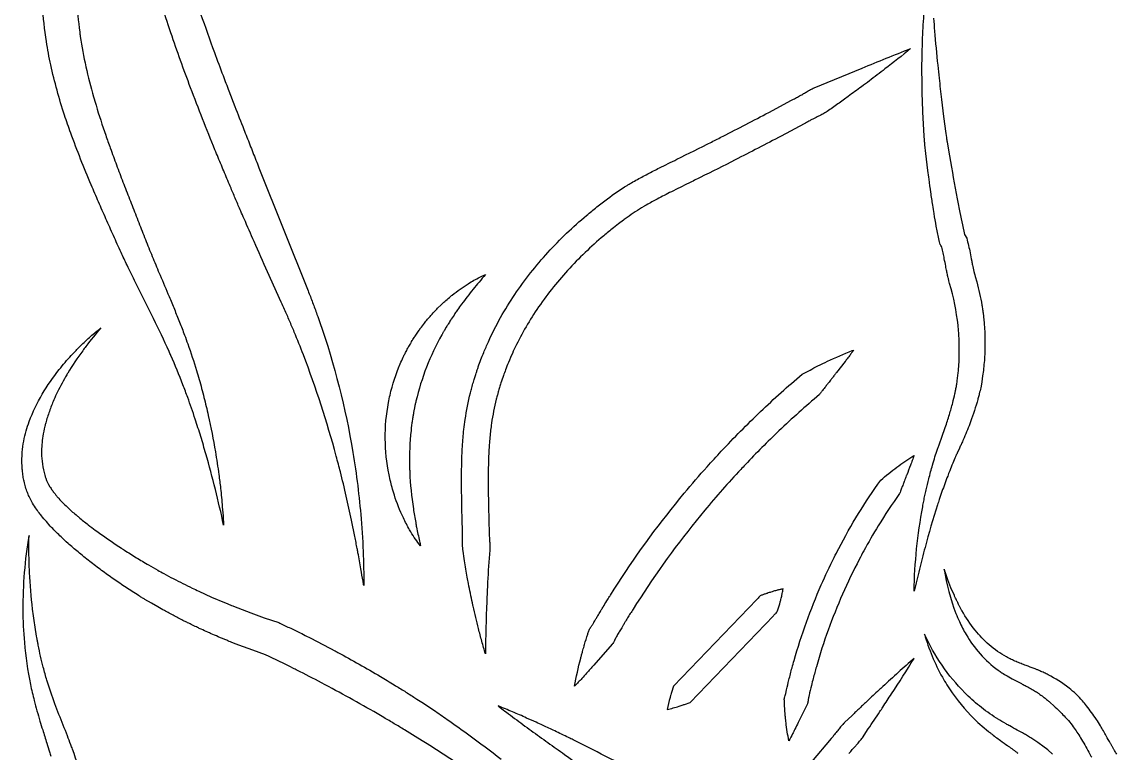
# Model space of a CAD drawing. Header units: millimetres. Extents: x 4236 to 5436, y 1579 to 2339.
# Drawn here: x 4726.1 to 4804.2, y 1907.4 to 1959.5 of the extents above; entities that cross this region are included whole.
import ezdxf

# ---------------------------------------------------------------- set-up
doc = ezdxf.new("R2010")
doc.units = ezdxf.units.MM
doc.layers.add('Default', color=70, linetype='Continuous')

msp = doc.modelspace()

# ---------------------------------------------------------------- linework, layer by layer
at = {"layer": 'Default'}
for points in [[(4730.001, 1963.505, 0.042275), (4730.209, 1958.822, 0.002992), (4730.251, 1958.512, 0.020012), (4730.646, 1956.352, 0.015052), (4731.194, 1954.208, 0.00337), (4731.373, 1953.597, 0.011201), (4732.065, 1951.467, 0.003136), (4732.388, 1950.556, 0.002587), (4732.835, 1949.343, 0.000865), (4733.063, 1948.735, 0.001084), (4733.295, 1948.128, 0.001217), (4733.766, 1946.914, 0.000293), (4734.004, 1946.306, 0.000593), (4734.477, 1945.088, 0.00179), (4734.954, 1943.88, 0.000776), (4735.444, 1942.68, 0.002577), (4735.946, 1941.48, -0.000749), (4736.585, 1939.973, -0.002691), (4736.963, 1939.06, -0.002571), (4737.333, 1938.14, -0.004212), (4737.691, 1937.211, -0.00378), (4737.92, 1936.587, -0.010237), (4738.544, 1934.693, -0.003885), (4738.734, 1934.056, -0.001948), (4738.908, 1933.416, -0.003023), (4739.077, 1932.775, -0.009106), (4739.382, 1931.487, -0.014294), (4739.89, 1928.896, -0.009115), (4740.136, 1927.267, -0.004517), (4740.259, 1926.288, -0.005593), (4740.386, 1924.979), (4740.439, 1924.324), (4740.479, 1923.668, 0.017301), (4739.215, 1928.743, 0.001046), (4739.032, 1929.368, 0.002148), (4738.844, 1929.991, 0.007428), (4738.446, 1931.229, 0.008629), (4737.917, 1932.761, 0.004146), (4737.578, 1933.67, 0.011123), (4736.717, 1935.757, 0.001793), (4736.586, 1936.052, 0.008631), (4735.477, 1938.39), (4734.31, 1940.729, -0.003966), (4733.586, 1942.209, -0.003251), (4733.164, 1943.107, -0.001114), (4732.889, 1943.709, -0.001256), (4732.35, 1944.907, -0.00029), (4732.082, 1945.506, -0.00208), (4731.554, 1946.709, -0.001471), (4731.034, 1947.92, -0.014624), (4729.568, 1951.623, -0.006195), (4729.13, 1952.89, -0.026093), (4728.145, 1956.475, -0.013803), (4727.829, 1958.15, -0.043493), (4727.513, 1963.257, -0.002726)], [(4738.838, 1960.126, 0.004397), (4739.822, 1957.367, 0.003446), (4740.44, 1955.72, 0.002738), (4740.855, 1954.622), (4741.276, 1953.525, 0.000759), (4741.919, 1951.882, 0.001264), (4742.136, 1951.335, 0.00075), (4742.566, 1950.239, 0.001581), (4743.002, 1949.144), (4746.506, 1940.378, -0.002303), (4746.829, 1939.536, -0.003806), (4747.142, 1938.69, -0.003429), (4747.342, 1938.124, -0.042075), (4749.705, 1928.848, -0.019617), (4750.291, 1924.117, -0.01354), (4750.447, 1921.446, -0.005722), (4750.477, 1919.963, -0.001981), (4750.481, 1919.37, -0.002748), (4750.427, 1919.662, -0.003139), (4750.277, 1920.538, 0.002892), (4750.176, 1921.12, 0.006008), (4750.063, 1921.701, -0.002054), (4750.009, 1921.992, 0.000723), (4749.928, 1922.427, 0.004294), (4749.844, 1922.861), (4749.607, 1924.017, 0.003751), (4749.224, 1925.741, 0.005033), (4748.811, 1927.454, 0.004069), (4748.514, 1928.589, 0.025509), (4746.168, 1935.809, 0.006667), (4745.519, 1937.43, 0.005023), (4745.181, 1938.234, 0.003467), (4744.83, 1939.033, 0.001389), (4744.591, 1939.562), (4743.617, 1941.718, -0.003232), (4742.654, 1943.881, -0.001504), (4741.941, 1945.509, -0.000305), (4741.706, 1946.052, -0.002899), (4741.353, 1946.868, -0.00134), (4741.006, 1947.686, -0.000317), (4740.776, 1948.233, -0.001577), (4740.318, 1949.326, -0.000751), (4739.863, 1950.422, -0.005803), (4738.12, 1954.845, -0.007757), (4736.714, 1958.772, -0.001275), (4736.524, 1959.337, -0.006434), (4735.271, 1963.309, -0.001107)], [(4791.136, 1959.813, 0.001562), (4791.207, 1958.895, 0.006114), (4791.436, 1956.452, 0.003739), (4791.532, 1955.538, 0.001568), (4791.708, 1954.016), (4791.859, 1952.799), (4792.013, 1951.59), (4792.053, 1951.292, 0.008522), (4792.076, 1951.145, -0.001358), (4792.102, 1950.999), (4792.204, 1950.4), (4792.415, 1949.192, 0.0054), (4792.975, 1946.189, 0.004349), (4793.349, 1944.393), (4793.503, 1944.126, -0.012136), (4793.636, 1943.6, -0.006955), (4793.746, 1943.086, -0.001185), (4793.862, 1942.494, 0.002546), (4793.92, 1942.21, 0.009234), (4794.023, 1941.753), (4794.067, 1941.581), (4794.089, 1941.5), (4794.117, 1941.402), (4794.228, 1941.006, -0.022839), (4794.585, 1939.354, -0.006358), (4794.635, 1939.041, -0.004427), (4794.679, 1938.726, -0.00181), (4794.706, 1938.516), (4794.747, 1938.095), (4794.777, 1937.672, -0.023851), (4794.798, 1935.981, -0.018375), (4794.708, 1934.824, -0.006615), (4794.642, 1934.302), (4794.613, 1934.094), (4794.578, 1933.882), (4794.525, 1933.564), (4794.502, 1933.457, -0.003456), (4794.454, 1933.245, -0.003707), (4794.403, 1933.038, -0.00469), (4794.365, 1932.885, -0.00236), (4794.324, 1932.733, -0.000535), (4794.296, 1932.631, -0.022472), (4793.78, 1931.042, -0.006491), (4793.553, 1930.464, -0.00498), (4793.315, 1929.896, -0.002407), (4793.152, 1929.522, -0.000937), (4793.048, 1929.289, -0.002252), (4792.984, 1929.151), (4792.815, 1928.789, 0.008701), (4792.763, 1928.679, 0.003456), (4792.734, 1928.613, 0.002357), (4792.696, 1928.524, 0.000691), (4792.659, 1928.435), (4792.508, 1928.08, 0.000647), (4792.289, 1927.533, 0.002234), (4792.146, 1927.167, 0.006047), (4791.939, 1926.614, 0.004067), (4791.739, 1926.057, 0.002816), (4791.547, 1925.496, 0.00114), (4791.422, 1925.121, 0.013217), (4790.529, 1922.068, 0.003089), (4790.131, 1920.517, 0.001333), (4789.746, 1918.956, -0.039965), (4790.362, 1924.978, -0.002862), (4790.439, 1925.377, -0.001421), (4790.522, 1925.775, -0.002703), (4790.608, 1926.173, -0.009035), (4790.799, 1926.965, -0.009347), (4791.066, 1927.95, -0.004841), (4791.242, 1928.538), (4791.371, 1928.933, -0.001119), (4791.42, 1929.082, -0.004474), (4791.461, 1929.205, -0.007896), (4791.506, 1929.325), (4791.779, 1930.074, 0.003788), (4791.974, 1930.629, 0.009863), (4792.272, 1931.554, 0.009195), (4792.508, 1932.386, 0.011046), (4792.662, 1933.036, 0.000646), (4792.692, 1933.176, 0.001769), (4792.711, 1933.269, 0.002919), (4792.738, 1933.409, 0.005008), (4792.765, 1933.548, 0.001813), (4792.781, 1933.639, 0.000504), (4792.804, 1933.774), (4792.82, 1933.863), (4792.832, 1933.956), (4792.855, 1934.14), (4792.877, 1934.324), (4792.896, 1934.513, 0.018995), (4792.973, 1935.744, 0.005077), (4792.977, 1936.028, 0.023729), (4792.923, 1937.538, 0.044907), (4792.396, 1940.511), (4792.288, 1940.884), (4792.261, 1940.979), (4792.232, 1941.092, -0.004297), (4792.211, 1941.175, -0.002109), (4792.178, 1941.308, -0.006288), (4792.107, 1941.622, -0.004205), (4792.044, 1941.931, -0.001508), (4792.005, 1942.134, 0.00178), (4791.906, 1942.659, 0.004531), (4791.822, 1943.076, 0.007586), (4791.73, 1943.478, -0.012366), (4791.66, 1943.6, -0.012461), (4791.62, 1943.683, -0.020744), (4791.555, 1943.853, -0.017629), (4791.529, 1943.951), (4791.505, 1944.086, -0.001933), (4791.337, 1944.981, -0.003518), (4791.179, 1945.877, -0.003288), (4791.082, 1946.476, -0.001881), (4790.943, 1947.399, -0.003132), (4790.814, 1948.323, -0.002833), (4790.735, 1948.939), (4790.589, 1950.17), (4790.52, 1950.792, 0.002889), (4790.512, 1950.872, -0.00203), (4790.499, 1950.991, -0.005104), (4790.489, 1951.11), (4790.469, 1951.425), (4790.398, 1952.672, -0.001029), (4790.372, 1953.292, -0.001918), (4790.35, 1953.913, -0.016526), (4790.34, 1957.951, -0.004543), (4790.379, 1958.882, -0.009975), (4790.511, 1960.742, -0.003821)], [(4757.21, 1906.636, 0.005719), (4755.307, 1907.87), (4754.348, 1908.475), (4753.383, 1909.069, 0.002704), (4752.654, 1909.507, 0.001352), (4751.922, 1909.939, 0.000401), (4751.434, 1910.225, 0.006057), (4749.463, 1911.342, 0.004203), (4747.471, 1912.419, 0.005667), (4745.709, 1913.327, 0.000632), (4745.456, 1913.454, 0.004024), (4743.478, 1914.425), (4742.56, 1914.74), (4741.561, 1915.108, -0.003825), (4741.313, 1915.204, -0.001928), (4741.066, 1915.303, 0.000606), (4740.696, 1915.453, 0.000785), (4740.573, 1915.503, -0.002372), (4740.327, 1915.606, -0.001251), (4740.082, 1915.71, 0.00086), (4739.593, 1915.921, -0.001723), (4739.35, 1916.03, -0.001018), (4738.866, 1916.25, 0.0003), (4738.623, 1916.361, -0.001273), (4737.903, 1916.707, -0.00169), (4737.664, 1916.825, -0.002922), (4736.955, 1917.193, -0.004529), (4736.252, 1917.571, -0.003912), (4735.787, 1917.832), (4735.324, 1918.096), (4734.867, 1918.368, -0.005497), (4734.638, 1918.504, -0.003199), (4734.412, 1918.645, -0.001809), (4733.961, 1918.929, -0.004734), (4733.073, 1919.516, -0.006487), (4732.199, 1920.124, -0.008532), (4731.343, 1920.757, -0.006396), (4730.505, 1921.414, -0.001633), (4730.093, 1921.754, -0.008239), (4729.379, 1922.365, -0.009394), (4728.882, 1922.823, -0.012102), (4728.206, 1923.501, -0.020844), (4727.473, 1924.34, -0.003014), (4727.385, 1924.451, -0.009868), (4727.13, 1924.8, -0.01799), (4726.851, 1925.23, -0.009532), (4726.739, 1925.425), (4726.601, 1925.697, -0.002371), (4726.522, 1925.875, -0.006645), (4726.477, 1925.982, -0.020996), (4726.335, 1926.39, -0.011594), (4726.284, 1926.577, -0.003504), (4726.239, 1926.793, -0.001689), (4726.168, 1927.151, -0.002764), (4726.141, 1927.367, -0.001541), (4726.116, 1927.584, -0.000573), (4726.1, 1927.728, -0.000624), (4726.093, 1927.945, -0.002602), (4726.087, 1928.161, -0.003069), (4726.084, 1928.305, 0.001944), (4726.091, 1928.448, -0.002344), (4726.1, 1928.663, -0.007652), (4726.113, 1928.877, -0.046403), (4726.395, 1930.396, -0.019139), (4726.608, 1931.053, -0.047102), (4727.541, 1933.011, -0.035074), (4728.751, 1934.763, -0.019917), (4729.608, 1935.764, -0.008873), (4730.153, 1936.333, -0.01292), (4730.914, 1937.053, -0.016314), (4731.613, 1937.641, -0.00269), (4731.716, 1937.721, 0.020029), (4730.654, 1936.413, 0.003647), (4730.423, 1936.102, 0.021628), (4729.357, 1934.499, 0.001659), (4729.292, 1934.389, 0.019203), (4728.628, 1933.16, 0.010545), (4728.364, 1932.589, 0.015619), (4728.042, 1931.776, 0.02024), (4727.782, 1930.952, 0.006721), (4727.721, 1930.715, 0.019526), (4727.58, 1930.001, 0.041731), (4727.489, 1928.818, 0.068952), (4727.72, 1927.228, 0.010581), (4727.789, 1927.013, 0.052631), (4728.076, 1926.405, 0.01096), (4728.163, 1926.269, 0.013855), (4728.324, 1926.044, 0.013462), (4728.573, 1925.733, 0.005259), (4728.724, 1925.557, 0.019431), (4729.309, 1924.961, 0.013899), (4729.947, 1924.392, 0.003055), (4730.137, 1924.233, 0.010809), (4730.817, 1923.69, 0.005068), (4731.319, 1923.314, 0.002262), (4731.725, 1923.018, 0.008765), (4733.187, 1922.021, 0.00107), (4733.398, 1921.883, 0.006872), (4734.254, 1921.345, 0.005021), (4735.121, 1920.828, 0.000396), (4735.78, 1920.455, 0.002502), (4736.221, 1920.209, 0.007109), (4736.89, 1919.853, 0.00585), (4737.563, 1919.507, 0.004155), (4738.244, 1919.175, 0.001768), (4738.7, 1918.959), (4739.617, 1918.538), (4740.545, 1918.14, -0.001125), (4740.779, 1918.045, 0.00068), (4741.13, 1917.902, 0.001834), (4741.364, 1917.808, 0.001213), (4741.481, 1917.762), (4742.426, 1917.404), (4743.376, 1917.062), (4744.414, 1916.713), (4744.478, 1916.682, -0.000727), (4745.265, 1916.308, -0.00295), (4746.049, 1915.928, -0.003448), (4746.569, 1915.667, -0.005217), (4748.373, 1914.729, -0.000918), (4748.629, 1914.591, -0.006747), (4750.155, 1913.751, -0.005145), (4751.662, 1912.874, -0.002427), (4752.658, 1912.275, -0.004558), (4753.399, 1911.817, -0.002918), (4754.133, 1911.347, -0.001217), (4754.62, 1911.031), (4755.588, 1910.389, -0.003198), (4756.547, 1909.734, -0.004115), (4757.965, 1908.723, -0.010061), (4760.279, 1906.974, -0.007944)], [(4730.496, 1905.089, 0.028289), (4729.692, 1907.696, 0.001799), (4729.574, 1908.011, 0.002874), (4729.335, 1908.635, 0.001647), (4728.73, 1910.166, -0.00547), (4728.439, 1910.924, -0.0153), (4727.871, 1912.602, -0.010649), (4727.609, 1913.532, -0.014131), (4727.25, 1915.107, 0.001444), (4727.234, 1915.187, 0.001201), (4727.186, 1915.426, -0.002332), (4727.163, 1915.545, -0.007789), (4727.128, 1915.745), (4727.022, 1916.387, -0.009667), (4726.843, 1917.679, -0.017971), (4726.628, 1920.29, -0.004629), (4726.606, 1920.782, -0.010187), (4726.585, 1922.264, -0.002474), (4726.591, 1922.924, 0.045061), (4726.153, 1917.637, 0.019882), (4726.258, 1915.3, 0.02969), (4726.69, 1912.301, 0.011375), (4726.961, 1911.151, 0.010185), (4727.371, 1909.696, 0.002515), (4727.567, 1909.061, -0.000764), (4727.863, 1908.119, -0.003244), (4728.053, 1907.498, -0.002525), (4728.143, 1907.188, -0.008988)], [(4804.209, 1907.339, 0.000811), (4804.058, 1907.592, -0.002042), (4803.957, 1907.762, -0.004099), (4803.858, 1907.933, -0.000854), (4803.76, 1908.106, -0.000347), (4803.462, 1908.636, 0.002587), (4803.257, 1908.996, 0.004583), (4803.043, 1909.36, 0.008997), (4802.756, 1909.814, 0.024581), (4802.048, 1910.79, 0.01146), (4801.765, 1911.13, 0.021261), (4801.309, 1911.613, 0.027384), (4800.81, 1912.048, 0.048748), (4799.319, 1912.996, 0.01107), (4799.023, 1913.141, 0.007106), (4798.725, 1913.273, 0.002201), (4798.526, 1913.357, 0.002235), (4798.329, 1913.435, 0.005053), (4797.751, 1913.653, -0.001729), (4797.565, 1913.723, -0.002368), (4797.381, 1913.793, -0.007735), (4797.024, 1913.937, -0.011776), (4796.679, 1914.092, -0.015923), (4796.345, 1914.265, -0.053296), (4795.104, 1915.13, -0.045332), (4794.105, 1916.179, -0.038241), (4793.168, 1917.569, 0.003173), (4793.073, 1917.745, -0.001156), (4792.977, 1917.92, -0.002341), (4792.93, 1918.008, -0.00586), (4792.861, 1918.142, -0.008497), (4792.775, 1918.322, 0.000636), (4792.709, 1918.458, -0.001814), (4792.665, 1918.548, -0.003491), (4792.622, 1918.639), (4792.382, 1919.194), (4792.309, 1919.383), (4792.164, 1919.761, -0.005157), (4792.061, 1920.047, -0.00132), (4791.962, 1920.335, 0.001836), (4791.895, 1920.527, 0.052806), (4792.733, 1917.361, 0.011797), (4792.981, 1916.79, 0.02391), (4793.464, 1915.861, 0.048971), (4794.461, 1914.485, 0.055894), (4795.748, 1913.326, 0.01203), (4796.018, 1913.139, 0.01266), (4796.387, 1912.91, 0.010178), (4796.855, 1912.649, 0.003966), (4797.224, 1912.457, -0.000543), (4797.406, 1912.364, -0.002015), (4797.671, 1912.227, -0.003887), (4797.93, 1912.09, -0.000992), (4798.013, 1912.044, -0.003054), (4798.178, 1911.95, -0.005249), (4798.34, 1911.854, -0.01212), (4798.615, 1911.678, -0.006364), (4798.672, 1911.64, -0.003489), (4798.729, 1911.6, 0.002017), (4798.879, 1911.493, -0.002836), (4798.989, 1911.409, -0.001398), (4799.206, 1911.238, 0.001154), (4799.312, 1911.149, -0.001931), (4799.383, 1911.089, -0.004108), (4799.452, 1911.028), (4799.726, 1910.778, -0.002842), (4800.128, 1910.393, -0.008118), (4800.453, 1910.068, -0.013418), (4800.764, 1909.729, -0.022049), (4801.109, 1909.294, -0.012202), (4801.374, 1908.907, -0.006725), (4801.628, 1908.504, -0.005679), (4801.924, 1907.998, -0.001691), (4802.22, 1907.472, 0.001535), (4802.422, 1907.114, 0.004606)], [(4799.638, 1907.343), (4799.302, 1907.633), (4798.948, 1907.9), (4798.683, 1908.099), (4798.591, 1908.16), (4798.223, 1908.401, 0.001748), (4798.086, 1908.491, 0.003999), (4797.994, 1908.55, 0.010068), (4797.854, 1908.634, 0.00164), (4797.761, 1908.689, 0.00402), (4797.483, 1908.848, 0.002827), (4797.117, 1909.051, -0.00215), (4796.578, 1909.348, -0.002647), (4796.313, 1909.496, -0.010474), (4795.71, 1909.855, -0.001635), (4795.626, 1909.908, -0.027936), (4794.409, 1910.773, -0.027204), (4793.368, 1911.711, -0.08805), (4790.49, 1915.898, 0.058127), (4791.77, 1912.82, 0.011302), (4792.094, 1912.276, 0.052481), (4793.794, 1910.101, 0.002257), (4793.869, 1910.024, 0.030166), (4795.066, 1908.948, 0.003545), (4795.233, 1908.815, 0.009352), (4795.914, 1908.307, 0.002148), (4796.423, 1907.943, -0.000334), (4796.59, 1907.824, -0.001192), (4796.756, 1907.706, -0.002525), (4796.918, 1907.588, -0.004049), (4797.077, 1907.469, -0.007446), (4797.156, 1907.41, -0.007071)], [(4785.092, 1907.377, -0.001773), (4785.272, 1907.59, -0.003268), (4785.394, 1907.731, -0.008246), (4785.581, 1907.938, 0.002713), (4785.645, 1908.006, 0.013832), (4785.86, 1908.251, 0.020257), (4786.058, 1908.51), (4786.477, 1909.13, 0.000917), (4786.895, 1909.75, 0.001965), (4787.311, 1910.374, 0.000849), (4787.518, 1910.686, 0.001858), (4788.135, 1911.626, 0.006731), (4789.746, 1914.162, 0.006432), (4787.513, 1912.152, 0.000575), (4787.237, 1911.898, 0.002409), (4786.415, 1911.131, 0.001802), (4785.87, 1910.617, 0.000916), (4785.327, 1910.101), (4784.786, 1909.585, 0.006381), (4784.72, 1909.519, 0.018142), (4784.503, 1909.276, 0.01166), (4784.301, 1909.02, -0.003194), (4784.244, 1908.946, -0.008622), (4784.009, 1908.657, -0.001772), (4783.829, 1908.444), (4781.032, 1905.136)], [(4769.98, 1905.989, 0.011032), (4765.426, 1908.357, -0.000422), (4765.096, 1908.517, 0.000646), (4764.601, 1908.757, 0.002946), (4764.105, 1908.995, 0.00097), (4763.273, 1909.383, 0.003428), (4762.772, 1909.612, 0.002101), (4762.102, 1909.913, 0.004308), (4761.091, 1910.353, 0.005595), (4760.07, 1910.773, 0.001448), (4760.215, 1910.659, 0.003263), (4760.654, 1910.325, 0.001448), (4761.243, 1909.885, 0.000595), (4761.834, 1909.449, 0.002681), (4762.427, 1909.018, 0.002282), (4763.615, 1908.162, 0.000805), (4764.807, 1907.315, 0.002022), (4767.2, 1905.64, 0.000879)]]:
    msp.add_lwpolyline(points, format="xyb", dxfattribs=at)
for points in [[(4757.527, 1922.395, -0.002787), (4757.529, 1922.511, 0.002332), (4757.532, 1922.742, 0.005174), (4757.53, 1922.973, 0.002643), (4757.525, 1923.204, -0.001095), (4757.515, 1923.551, -0.001206), (4757.512, 1923.666, -0.000709), (4757.489, 1924.592, -0.001894), (4757.47, 1925.521, -0.002522), (4757.459, 1926.454, -0.009587), (4757.478, 1928.336, -0.006742), (4757.521, 1929.286, -0.011163), (4757.623, 1930.483, -0.009132), (4757.714, 1931.202, -0.02376), (4758.092, 1933.107, -0.001279), (4758.186, 1933.458, -0.006317), (4758.3, 1933.866, -0.004134), (4758.353, 1934.039, -0.007739), (4758.441, 1934.327, -0.002832), (4758.498, 1934.5, -0.001559), (4758.575, 1934.728, 0.000054), (4758.652, 1934.957, -0.009789), (4759.039, 1935.972, -0.011518), (4759.374, 1936.746, -0.04134), (4761.253, 1940.101, -0.036606), (4763.623, 1943.109, -0.033146), (4766.378, 1945.748, -0.006809), (4767.114, 1946.349), (4767.484, 1946.639), (4767.866, 1946.93, -0.023532), (4769.273, 1947.888, -0.003914), (4769.482, 1948.013, -0.010457), (4770.321, 1948.486, -0.003453), (4770.741, 1948.708, -0.002221), (4771.159, 1948.923, -0.001394), (4771.577, 1949.134, -0.00143), (4772.822, 1949.751, 0.002062), (4775.294, 1950.982, 0.000911), (4776.115, 1951.397, 0.003795), (4779.38, 1953.09), (4781.002, 1953.955, -0.00184), (4781.205, 1954.064, 0.002492), (4781.508, 1954.228, 0.007742), (4781.808, 1954.398, -0.001631), (4782.054, 1954.547, -0.004704), (4782.203, 1954.634, -0.008063), (4782.354, 1954.717, -0.020845), (4782.614, 1954.841), (4786.041, 1956.253, -0.001317), (4787.764, 1956.955, -0.002922), (4789.498, 1957.643, -0.008348), (4787.672, 1956.188, -0.003748), (4786.559, 1955.341, -0.003588), (4785.998, 1954.923, -0.001208), (4785.057, 1954.235, -0.001042), (4784.299, 1953.693, -0.001905), (4783.537, 1953.155, -0.013687), (4783.39, 1953.062, -0.010594), (4783.24, 1952.975, -0.007264), (4783.086, 1952.894, -0.003927), (4782.93, 1952.817, -0.001289), (4782.722, 1952.715, 0.005613), (4782.515, 1952.61, 0.003192), (4782.311, 1952.501, -0.000063), (4782.005, 1952.335, -0.000829), (4781.903, 1952.28), (4780.268, 1951.408, -0.003889), (4776.977, 1949.703, -0.0026), (4774.493, 1948.456, -0.000643), (4773.664, 1948.046, 0.000775), (4772.428, 1947.434, 0.006133), (4771.42, 1946.917, 0.00878), (4770.642, 1946.489, 0.00267), (4770.453, 1946.379, 0.023072), (4769.27, 1945.602, 0.004532), (4769.004, 1945.407), (4768.651, 1945.138), (4768.295, 1944.859, 0.007235), (4767.601, 1944.293, 0.032855), (4765.027, 1941.827, 0.036738), (4762.831, 1939.04, 0.038231), (4761.197, 1936.159, 0.002749), (4761.105, 1935.959, 0.012092), (4760.798, 1935.251, 0.00613), (4760.598, 1934.738, 0.003343), (4760.445, 1934.325, 0.003593), (4760.27, 1933.804, 0.007048), (4760.173, 1933.488, 0.007914), (4760.079, 1933.172, 0.002878), (4760.021, 1932.96, 0.00093), (4759.936, 1932.642, 0.023568), (4759.596, 1930.927, 0.0134), (4759.479, 1929.944, 0.005328), (4759.434, 1929.392, 0.001815), (4759.419, 1929.17, 0.004589), (4759.395, 1928.724, 0.003563), (4759.379, 1928.276, 0.003597), (4759.364, 1927.601, 0.00079), (4759.36, 1927.375, 0.005797), (4759.371, 1925.553, 0.001165), (4759.379, 1925.095, 0.001355), (4759.401, 1924.176, 0.000356), (4759.412, 1923.716, -0.001925), (4759.419, 1923.486, 0.001916), (4759.428, 1923.141, 0.006707), (4759.443, 1922.795, 0.003348), (4759.45, 1922.68, -0.000662), (4759.463, 1922.507, -0.005316), (4759.473, 1922.335, -0.031365), (4759.465, 1921.879, 0.006548), (4759.316, 1919.588, 0.00323), (4759.251, 1918.206, 0.006704), (4759.16, 1914.493, -0.004408), (4759.028, 1914.941, -0.003061), (4758.902, 1915.39, -0.00181), (4758.78, 1915.841, -0.000977), (4758.66, 1916.293, -0.007894), (4758.282, 1917.887, -0.001283), (4758.232, 1918.116, -0.004548), (4758.088, 1918.804, -0.002985), (4757.953, 1919.495, -0.001062), (4757.867, 1919.957, -0.004904), (4757.673, 1921.115, -0.002123), (4757.565, 1921.812, -0.030865), (4757.528, 1922.279, -0.006007)], [(4756.086, 1937.302, 0.006918), (4756.047, 1937.231, 0.071037), (4754.205, 1932.506, -0.002137), (4754.187, 1932.43, 0.001224), (4754.159, 1932.314, 0.004481), (4754.134, 1932.199), (4754.073, 1931.888, 0.008476), (4754.049, 1931.772, 0.005471), (4754.028, 1931.656, 0.002244), (4753.989, 1931.422, -0.003554), (4753.962, 1931.266, 0.002661), (4753.918, 1930.952, 0.010126), (4753.833, 1930.243, 0.004472), (4753.813, 1930.006, 0.009849), (4753.769, 1929.37, 0.003387), (4753.755, 1929.05, 0.002369), (4753.745, 1928.73), (4753.742, 1928.409), (4753.745, 1928.087, 0.010313), (4753.75, 1927.765, -0.001815), (4753.753, 1927.684, 0.001129), (4753.756, 1927.563, 0.004733), (4753.761, 1927.441, 0.026794), (4754.018, 1924.834, 0.005216), (4754.096, 1924.341, 0.004044), (4754.183, 1923.846, 0.002005), (4754.245, 1923.516, 0.003552), (4754.347, 1923.018, 0.002262), (4754.456, 1922.517, 0.000941), (4754.531, 1922.18, -0.01998), (4754.169, 1922.667, -0.015412), (4753.841, 1923.179, -0.003541), (4753.752, 1923.329, -0.02074), (4753.307, 1924.177, -0.007701), (4753.125, 1924.575, -0.033736), (4752.536, 1926.226, -0.0183), (4752.283, 1927.256, -0.096434), (4752.241, 1932.407, -0.010738), (4752.353, 1932.935, -0.044425), (4753.076, 1935.155, -0.011071), (4753.299, 1935.645, -0.007097), (4753.398, 1935.846, -0.002523), (4753.46, 1935.965, -0.002495), (4753.627, 1936.283, -0.008505), (4753.691, 1936.401, -0.00702), (4753.781, 1936.555, -0.002328), (4753.85, 1936.67, 0.001198), (4753.944, 1936.823, 0.002367), (4753.989, 1936.9, -0.011074), (4754.071, 1937.033, -0.003006), (4754.108, 1937.089, -0.002309), (4754.183, 1937.2), (4754.382, 1937.496, -0.010813), (4754.472, 1937.624, -0.002856), (4754.512, 1937.677, -0.002074), (4754.592, 1937.784), (4754.808, 1938.067, -0.010225), (4754.918, 1938.207, -0.005671), (4755.032, 1938.343, -0.001138), (4755.148, 1938.477, 0.003026), (4755.263, 1938.612, -0.008503), (4755.623, 1939.002, -0.002143), (4755.745, 1939.129), (4755.999, 1939.375, 0.002465), (4756.063, 1939.436, -0.002882), (4756.142, 1939.513, -0.009745), (4756.256, 1939.616, -0.004441), (4756.588, 1939.904, -0.00829), (4756.792, 1940.071, -0.030992), (4757.932, 1940.878, -0.025349), (4758.766, 1941.343, -0.013249), (4759.16, 1941.524, 0.002559), (4758.714, 1941, 0.010313), (4757.864, 1939.953, 0.007491), (4757.464, 1939.421, 0.008625), (4757.175, 1939.02, 0.003456), (4756.989, 1938.749, 0.001944), (4756.716, 1938.342, -0.002601), (4756.673, 1938.272, -0.003057), (4756.587, 1938.134, -0.000161), (4756.5, 1937.997, 0.00375), (4756.371, 1937.79), (4756.209, 1937.51, -0.004822), (4756.178, 1937.458, -0.002073), (4756.127, 1937.371, 0.004883)], [(4766.684, 1916.4, -0.003939), (4766.719, 1916.452, -0.002405), (4766.79, 1916.554, 0.009291), (4766.841, 1916.633, 0.006052), (4766.889, 1916.713, 0.002103), (4766.921, 1916.766, -0.001995), (4766.999, 1916.901, -0.004461), (4767.047, 1916.981, 0.001098), (4767.175, 1917.195, -0.001141), (4767.366, 1917.517, -0.002387), (4767.495, 1917.73, -0.001542), (4767.56, 1917.836, -0.000858), (4767.821, 1918.261, -0.002532), (4768.019, 1918.578, -0.001159), (4768.085, 1918.683), (4768.351, 1919.105), (4768.623, 1919.523, -0.029225), (4773.35, 1925.939, -0.010354), (4774.978, 1927.826, -0.004863), (4775.988, 1928.929, -0.014967), (4778.794, 1931.761, -0.014372), (4781.761, 1934.424, -0.008018), (4782.888, 1935.013, -0.006101), (4783.575, 1935.346, -0.018118), (4785.328, 1936.105, -0.001411), (4785.447, 1936.15, -0.004253), (4785.295, 1935.945, -0.002303), (4785.14, 1935.743, 0.000243), (4784.908, 1935.442, 0.000701), (4784.831, 1935.341), (4784.213, 1934.546, -0.002276), (4784.136, 1934.447, -0.00253), (4783.982, 1934.249, 0.00021), (4783.827, 1934.053, 0.003986), (4783.636, 1933.807, 0.001252), (4783.599, 1933.757, -0.001775), (4783.445, 1933.561, 0.000906), (4783.216, 1933.268, 0.002691), (4783.064, 1933.071, 0.001791), (4782.989, 1932.972, 0.014408), (4780.104, 1930.384, 0.013436), (4777.708, 1927.983, 0.001712), (4777.376, 1927.631, 0.015014), (4774.812, 1924.724, 0.029191), (4770.217, 1918.486), (4769.953, 1918.08), (4769.694, 1917.67, 0.003342), (4769.501, 1917.363, 0.001593), (4769.31, 1917.053, 0.000414), (4769.184, 1916.847, 0.003144), (4769.057, 1916.64, 0.001711), (4768.933, 1916.432, -0.000299), (4768.747, 1916.12, -0.000577), (4768.685, 1916.016, 0.000995), (4768.592, 1915.859, 0.006917), (4768.517, 1915.728, 0.011851), (4768.447, 1915.594, -0.003065), (4768.382, 1915.456, -0.005466), (4768.355, 1915.402, -0.019473), (4768.296, 1915.296, -0.034887), (4768.207, 1915.172), (4766.887, 1913.68, -0.000157), (4766.384, 1913.117, -0.001787), (4766.046, 1912.74, -0.004967), (4765.526, 1912.178, -0.022336), (4765.962, 1914.172, -0.005856), (4766.026, 1914.419, -0.003277), (4766.094, 1914.664, 0.000313), (4766.199, 1915.031, 0.000974), (4766.234, 1915.154, -0.003983), (4766.46, 1915.882, -0.001045), (4766.538, 1916.124, -0.032319), (4766.588, 1916.239, -0.021676), (4766.65, 1916.347, -0.006692)], [(4782.22, 1911.373, 0.007599), (4782.207, 1911.31, 0.016353), (4782.194, 1911.225, -0.003739), (4782.182, 1911.117, -0.014225), (4782.171, 1911.043, -0.024396), (4782.154, 1910.969, -0.039431), (4782.124, 1910.888), (4781.488, 1909.602, -0.000521), (4781.244, 1909.113, -0.002097), (4781.078, 1908.786, -0.005499), (4780.818, 1908.293, -0.023316), (4780.611, 1909.576, -0.002883), (4780.591, 1909.76, -0.008009), (4780.566, 1909.99, -0.003851), (4780.555, 1910.128), (4780.525, 1910.496, -0.001887), (4780.5, 1910.957, -0.005073), (4780.489, 1911.233, -0.034807), (4780.494, 1911.313, -0.025344), (4780.52, 1911.433, -0.003628), (4780.568, 1911.583, 0.008037), (4780.586, 1911.648, 0.005576), (4780.612, 1911.757, 0.001185), (4780.632, 1911.844, -0.002863), (4780.653, 1911.932, -0.005821), (4780.819, 1912.629, -0.006245), (4781.043, 1913.496, -0.002788), (4781.187, 1914.014, -0.034642), (4783.128, 1919.406, -0.014075), (4784.043, 1921.352, -0.003917), (4784.37, 1921.99, -0.017479), (4785.784, 1924.484, -0.016762), (4787.367, 1926.874, -0.01722), (4788.521, 1927.796, -0.021654), (4789.667, 1928.579, -0.001657), (4789.746, 1928.628, -0.003313), (4789.619, 1928.279, -0.002121), (4789.489, 1927.935, -0.001761), (4789.228, 1927.255, -0.002229), (4789.196, 1927.17, -0.002424), (4789.131, 1927.002, 0.000341), (4789.065, 1926.835, 0.004187), (4788.969, 1926.582, -0.001217), (4788.905, 1926.415, 0.001373), (4788.808, 1926.166, 0.002784), (4788.745, 1925.999, 0.00179), (4788.714, 1925.915, 0.016789), (4787.193, 1923.619, 0.013762), (4786.159, 1921.831, 0.003856), (4785.835, 1921.223, 0.017893), (4784.642, 1918.741, 0.034792), (4782.777, 1913.563, 0.004772), (4782.551, 1912.732, 0.003858), (4782.424, 1912.232, 0.006269), (4782.255, 1911.52, -0.001218), (4782.235, 1911.436, 0.003567)], [(4778.574, 1918.41, 0.007637), (4778.517, 1918.351), (4772.576, 1912.172), (4772.436, 1911.725, -0.000539), (4772.392, 1911.574, 0.002887), (4772.362, 1911.473, 0.005228), (4772.335, 1911.37, 0.021355), (4772.139, 1910.525, 0.021659), (4772.976, 1910.754, 0.006704), (4773.127, 1910.802, 0.001915), (4773.277, 1910.852, -0.00198), (4773.376, 1910.886), (4773.768, 1911.026), (4779.709, 1917.206, 0.008893), (4779.774, 1917.273, -0.029379), (4779.843, 1917.336, 0.008443), (4779.91, 1917.384, 0.070639), (4779.99, 1917.517, 0.002289), (4780.023, 1917.615, 0.001677), (4780.116, 1917.913, -0.001185), (4780.16, 1918.064, 0.002352), (4780.182, 1918.14, 0.007681), (4780.217, 1918.269, 0.003456), (4780.244, 1918.372, 0.003773), (4780.283, 1918.528, 0.00226), (4780.32, 1918.686, -0.003863), (4780.342, 1918.794, 0.0031), (4780.376, 1918.956, 0.009502), (4780.405, 1919.122, 0.008865), (4780.294, 1919.099, 0.005181), (4780.187, 1919.073, -0.001652), (4779.973, 1919.02, 0.001394), (4779.868, 1918.991, 0.003434), (4779.713, 1918.947, 0.005012), (4779.534, 1918.893, 0.006462), (4779.408, 1918.852, 0.001969), (4779.259, 1918.802, -0.002882), (4779.159, 1918.769, 0.001341), (4778.963, 1918.698, 0.001741), (4778.866, 1918.663, 0.002834), (4778.769, 1918.626, 0.100423), (4778.711, 1918.586, 0.008436), (4778.621, 1918.462, -0.004622)]]:
    msp.add_lwpolyline(points, format="xyb", close=True, dxfattribs=at)

doc.saveas('drawing.dxf')
